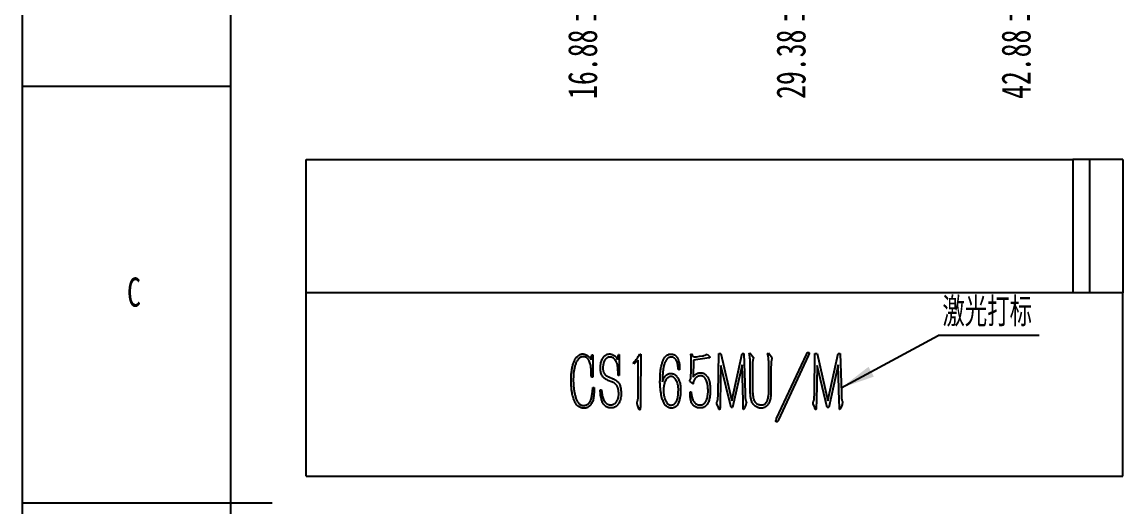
# Model space of a CAD drawing. Header units: millimetres. Extents: x 0 to 210, y 0 to 297.
# Drawn here: x 0 to 132.1, y 148 to 206.2 of the extents above; entities that cross this region are included whole.
import ezdxf

# ---------------------------------------------------------------- set-up
doc = ezdxf.new("R2010")
doc.units = ezdxf.units.MM
doc.layers.add('图框', color=7, linetype='Continuous')
doc.layers.add('根据设置的颜色创建', color=7, linetype='Continuous', lineweight=25)
doc.styles.add('SLDTEXTSTYLE0', font='TXT', dxfattribs={"width": 0.7, "bigfont": 'bigfont'})
doc.styles.add('SLDTEXTSTYLE5', font='TXT', dxfattribs={"width": 0.7})
doc.dimstyles.new('SLDDIMSTYLE0', dxfattribs={"dimtxt": 0.18, "dimasz": 4.08, "dimexe": 0, "dimexo": 0.0625, "dimgap": 0, "dimtad": 0, "dimtih": 1, "dimtoh": 1, "dimdec": 0, "dimrnd": 1e-09, "dimzin": 0, "dimdsep": 46, "dimtxsty": 'Standard', "dimsah": 1, "dimcen": 0.09, "dimadec": 0, "dimazin": 0, "dimtfac": 4.08, "dimtdec": 0, "dimtofl": 0, "dimtmove": 0, "dimatfit": 3, "dimfxl": 0, "dimfrac": 2, "dimtolj": 1, "dimtzin": 0, "dimarcsym": 0})
doc.dimstyles.new('SLDDIMSTYLE4', dxfattribs={"dimtxt": 3.5, "dimasz": 4.08, "dimexe": 0, "dimexo": 0.0625, "dimgap": 0.875, "dimtad": 0, "dimtih": 1, "dimtoh": 1, "dimlfac": 0.5, "dimrnd": 1e-09, "dimzin": 12, "dimdsep": 46, "dimtxsty": 'SLDTEXTSTYLE5', "dimsah": 1, "dimcen": 0.09, "dimadec": 0, "dimazin": 3, "dimtol": 1, "dimtp": 0.01, "dimtm": 0.01, "dimtfac": 1, "dimtofl": 0, "dimtmove": 0, "dimatfit": 3, "dimfxl": 0, "dimfrac": 2, "dimtolj": 1, "dimarcsym": 0})

# ---------------------------------------------------------------- blocks, each defined once
blk = doc.blocks.new('SW_NOTE_0_1')
at = {"layer": '根据设置的颜色创建', "color": 0}
blk.add_line((12.13, 0), (0, 0), dxfattribs=at)
at = {"layer": '根据设置的颜色创建', "color": 0, "insert": (0.5, 4.6), "char_height": 3.5, "attachment_point": 1, "style": 'SLDTEXTSTYLE0'}
blk.add_mtext('激光打标', dxfattribs=at)
blk = doc.blocks.new('_D_3')
at = {"layer": '根据设置的颜色创建'}
for p, q in [((67.83, 223.85), (67.83, 215.36)), ((34.08, 216.37), (67.83, 216.37))]:
    blk.add_line(p, q, dxfattribs=at)
blk.add_solid([(67.83, 216.37), (63.75, 216.88), (63.75, 215.87)], dxfattribs=at)
at = {"layer": '根据设置的颜色创建', "char_height": 3.5, "attachment_point": 1, "rotation": 90, "style": 'SLDTEXTSTYLE5'}
for s, insert in [('±0.01', (65.49, 205.94)), ('16.88', (65.49, 196.96))]:
    blk.add_mtext(s, dxfattribs=dict(at, insert=insert))
blk = doc.blocks.new('_D_5')
at = {"layer": '根据设置的颜色创建'}
for p, q in [((92.83, 239.82), (92.83, 215.36)), ((80.83, 216.37), (92.83, 216.37))]:
    blk.add_line(p, q, dxfattribs=at)
blk.add_solid([(92.83, 216.37), (88.75, 216.88), (88.75, 215.87)], dxfattribs=at)
at = {"layer": '根据设置的颜色创建', "char_height": 3.5, "attachment_point": 1, "rotation": 90, "style": 'SLDTEXTSTYLE5'}
for s, insert in [('±0.01', (90.49, 205.94)), ('29.38', (90.49, 196.96))]:
    blk.add_mtext(s, dxfattribs=dict(at, insert=insert))
blk = doc.blocks.new('_D_6')
at = {"layer": '根据设置的颜色创建'}
for p, q in [((119.83, 223.85), (119.83, 215.36)), ((92.83, 216.37), (119.83, 216.37))]:
    blk.add_line(p, q, dxfattribs=at)
blk.add_solid([(119.83, 216.37), (115.75, 216.88), (115.75, 215.87)], dxfattribs=at)
at = {"layer": '根据设置的颜色创建', "char_height": 3.5, "attachment_point": 1, "rotation": 90, "style": 'SLDTEXTSTYLE5'}
for s, insert in [('±0.01', (117.49, 205.94)), ('42.88', (117.49, 196.96))]:
    blk.add_mtext(s, dxfattribs=dict(at, insert=insert))

msp = doc.modelspace()

# ---------------------------------------------------------------- linework, layer by layer
at = {"color": 7, "linetype": 'Continuous', "lineweight": 25}
for p, q in [((34.0775218, 189.7058732), (126.0775218, 189.7058732)), ((34.0775218, 173.7058732), (34.0775218, 189.7058732)), ((126.0775218, 189.7058732), (126.0775218, 173.7058732)), ((128.0775218, 189.7058732), (126.0775218, 189.7058732)), ((132.0775218, 189.7058732), (128.0775218, 189.7058732)), ((128.0775218, 189.7058732), (128.0775218, 173.7058732)), ((132.0775218, 189.7058732), (132.0775218, 173.7058732)), ((34.0775218, 151.7058732), (34.0775218, 173.7058732)), ((132.0775218, 173.7058732), (34.0775218, 173.7058732)), ((132.0775218, 151.7058732), (132.0775218, 173.7058732)), ((87.2249937, 166.4152631), (87.3055392, 166.5166908)), ((87.3055392, 166.5166908), (87.7485394, 165.9215491)), ((89.4504359, 166.3958725), (89.5414225, 166.4958086)), ((89.5414225, 166.4958086), (89.9844227, 165.8917174)), ((94.4129332, 166.4257042), (94.3129972, 166.1229128)), ((68.1789677, 165.821613), (68.2684627, 165.660522)), ((68.2684627, 165.660522), (68.3400587, 166.2541721)), ((68.3400587, 166.2541721), (68.4907086, 166.2541721)), ((68.4907086, 166.2541721), (68.4907086, 163.5663392)), ((71.3321746, 165.8812763), (71.4529929, 165.6903537)), ((71.4529929, 165.6903537), (71.5544205, 166.3048859)), ((71.5544205, 166.3048859), (71.6543566, 166.2944449)), ((71.6543566, 166.2944449), (71.6543566, 163.778144)), ((73.4099501, 165.1563669), (73.3696773, 165.3278989)), ((73.9334958, 165.6098082), (73.4099501, 165.1563669)), ((73.9245463, 161.663079), (73.9334958, 165.6098082)), ((73.9946507, 166.1333539), (74.1154689, 166.3555998)), ((74.1154689, 166.3555998), (74.2258461, 166.3555998)), ((74.2258461, 166.3555998), (74.215405, 161.008274)), ((80.2324517, 166.3347176), (80.3338793, 166.3749903)), ((80.2727244, 166.0229767), (80.2324517, 166.3347176)), ((80.2727244, 164.4821713), (80.2831655, 165.2577945)), ((80.5039198, 166.0736905), (80.5650747, 165.993145)), ((80.5441925, 165.6306903), (80.5143609, 163.5857297)), ((82.4176211, 165.8917174), (80.5441925, 165.6306903)), ((80.685893, 166.0125356), (80.8976978, 166.0229767)), ((80.8976978, 166.0229767), (81.2899842, 166.08264)), ((81.2899842, 166.08264), (81.6226072, 166.1229128)), ((81.8135299, 166.1736266), (81.9641798, 166.2347815)), ((82.084998, 166.2840038), (82.1759846, 166.3451587)), ((82.1759846, 166.3451587), (82.4683349, 166.0528084)), ((83.5079684, 161.6436884), (83.5780728, 166.4152631)), ((83.5780728, 166.4152631), (83.8197093, 166.4152631)), ((83.8197093, 166.4152631), (85.1382688, 160.7174152)), ((85.1382688, 160.7174152), (86.3777745, 166.4152631)), ((86.3777745, 166.4152631), (86.6089699, 166.4152631)), ((86.6089699, 166.4152631), (86.7491787, 161.6929107)), ((87.2652665, 166.2541721), (87.2249937, 166.4152631)), ((87.3562531, 162.3685978), (87.3562531, 165.2279629)), ((89.4907086, 166.2347815), (89.4504359, 166.3958725)), ((89.5816952, 162.6191838), (89.5816952, 165.2070807)), ((89.8636044, 165.1563669), (89.8427223, 164.683535)), ((90.527359, 158.6023502), (94.1011923, 166.3048859)), ((94.3129972, 166.1229128), (90.7481133, 158.4621414)), ((95.0587888, 161.6436884), (95.1288932, 166.4152631)), ((95.1288932, 166.4152631), (95.3705296, 166.4152631)), ((95.3705296, 166.4152631), (96.6890892, 160.7174152)), ((96.6890892, 160.7174152), (97.9285949, 166.4152631)), ((97.9285949, 166.4152631), (98.1597902, 166.4152631)), ((98.1597902, 166.4152631), (98.2999991, 161.6929107)), ((71.5335384, 163.7677029), (71.463434, 164.8341849)), ((71.6543566, 163.778144), (71.5335384, 163.7677029)), ((78.8900268, 164.4418985), (78.7498179, 164.4418985)), ((78.8900268, 164.7640805), (78.8900268, 164.4418985)), ((80.2533338, 163.4052482), (80.2727244, 164.4821713)), ((83.8405914, 164.9863264), (83.7600459, 160.6368697)), ((85.0577233, 159.941792), (83.8405914, 164.9863264)), ((86.3777745, 165.0459897), (85.2501376, 159.9313509)), ((86.4985927, 160.686092), (86.3777745, 165.0459897)), ((87.6381623, 165.0967035), (87.6381623, 162.3477157)), ((89.8427223, 164.683535), (89.8427223, 162.2880524)), ((95.3914118, 164.9863264), (95.3108663, 160.6368697)), ((96.6085437, 159.941792), (95.3914118, 164.9863264)), ((97.9285949, 165.0459897), (96.8009579, 159.9313509)), ((98.0494131, 160.686092), (97.9285949, 165.0459897)), ((68.4907086, 163.5663392), (68.299786, 163.5663392)), ((70.719134, 163.0323524), (70.2850832, 163.1934434)), ((70.4774975, 163.5663392), (70.8295111, 163.4246388)), ((76.8361167, 163.4052482), (76.8271672, 163.0129618)), ((80.1414651, 163.2545983), (80.2533338, 163.4052482)), ((80.3741521, 162.8921436), (80.1623472, 163.062184)), ((80.5441925, 163.062184), (80.524802, 162.9324163)), ((80.6157885, 163.2038844), (80.5441925, 163.062184)), ((68.4295537, 161.8047794), (68.4802676, 162.3372746)), ((68.4802676, 162.3372746), (68.6413585, 162.3283251)), ((69.3588101, 162.0762475), (69.5005105, 162.0762475)), ((69.3990828, 161.5422608), (69.3588101, 162.0762475)), ((80.1519062, 161.5228702), (80.1623472, 161.8047794)), ((80.1623472, 161.8047794), (80.2727244, 161.8047794)), ((86.7491787, 161.6929107), (86.7596198, 161.2499104)), ((98.2999991, 161.6929107), (98.3104402, 161.2499104)), ((73.964819, 159.8910781), (73.8529503, 160.2535329)), ((74.0140413, 159.7598188), (73.964819, 159.8910781)), ((83.5482411, 159.9209098), (83.366268, 160.3743511)), ((83.7600459, 160.6368697), (83.7391638, 160.0118964)), ((85.2501376, 159.9313509), (85.0577233, 159.941792)), ((86.5179833, 160.0521691), (86.4985927, 160.686092)), ((86.8207747, 160.3146878), (86.708906, 159.9716236)), ((95.0990615, 159.9209098), (94.9170884, 160.3743511)), ((95.3108663, 160.6368697), (95.2899842, 160.0118964)), ((96.8009579, 159.9313509), (96.6085437, 159.941792)), ((98.0688037, 160.0521691), (98.0494131, 160.686092)), ((98.3715951, 160.3146878), (98.2597263, 159.9716236)), ((90.455763, 158.3815959), (90.527359, 158.6023502)), ((34.0775218, 151.7058732), (132.0775218, 151.7058732))]:
    msp.add_line(p, q, dxfattribs=at)
for points, knots in [([(94.1011923, 166.3048859), (94.110645, 166.3338901), (94.1276851, 166.3861748), (94.1569614, 166.4541169), (94.1864206, 166.5033193), (94.2172102, 166.5371998), (94.2524725, 166.5523979), (94.2893383, 166.5576766), (94.3284543, 166.5489308), (94.3668539, 166.5310439), (94.4000786, 166.5102656), (94.4246448, 166.4846855), (94.4276354, 166.4523771), (94.4179566, 166.4348177), (94.4129332, 166.4257042)], [0, 0, 0, 0, 0.1661828974, 0.2995710909, 0.4017865336, 0.478400247, 0.5438590324, 0.6066869488, 0.6784036869, 0.758436603, 0.8365675669, 0.8924089266, 0.9441586403, 1, 1, 1, 1]), ([(65.9236939, 164.1808714), (65.9438506, 164.330012), (65.9839652, 164.6268232), (66.073476, 164.9869076), (66.158679, 165.2578747), (66.2248828, 165.4385625), (66.2951815, 165.5957667), (66.3672518, 165.732811), (66.4446313, 165.8521689), (66.5259867, 165.9593728), (66.6168316, 166.0514712), (66.7092839, 166.1331953), (66.8021213, 166.1998842), (66.8874465, 166.2552148), (66.9625971, 166.2999146), (67.0559075, 166.3389262), (67.1787753, 166.3689623), (67.2798473, 166.3660747), (67.3332401, 166.3645493)], [0, 0, 0, 0, 0.15916622218, 0.31676378382, 0.39181001172, 0.45973283188, 0.52025933534, 0.57392545474, 0.62339925554, 0.67065222763, 0.71604672409, 0.76004775328, 0.80108992301, 0.83684411642, 0.86771190051, 0.89341202579, 0.94369335497, 1, 1, 1, 1]), ([(67.4137856, 166.0334178), (67.3689344, 166.0346143), (67.2794208, 166.0370022), (67.1463371, 166.0100903), (67.0181351, 165.9598622), (66.8951365, 165.8870811), (66.7779664, 165.793549), (66.6740479, 165.673895), (66.5752333, 165.5365314), (66.4932794, 165.3756848), (66.4206561, 165.2028185), (66.3531009, 165.0229627), (66.3007053, 164.8355104), (66.2440297, 164.5808234), (66.1936367, 164.264871), (66.1574309, 163.8970845), (66.1385064, 163.5536394), (66.1318463, 163.2332197), (66.1384246, 162.9252827), (66.1493548, 162.7220777), (66.1548893, 162.6191838)], [0, 0, 0, 0, 0.0335052874, 0.0668696563, 0.1008125638, 0.1361829504, 0.1735072677, 0.2125216102, 0.2544547836, 0.299914481, 0.3472790994, 0.3948582728, 0.4436396965, 0.4928594676, 0.5901663112, 0.6829541828, 0.7694535162, 0.8476418746, 0.9228527305, 1, 1, 1, 1]), ([(67.3332401, 166.3645493), (67.3878377, 166.3552), (67.4997389, 166.3360382), (67.6633768, 166.2760057), (67.8249817, 166.193119), (67.9648619, 166.0761037), (68.0885869, 165.955206), (68.1503662, 165.8638892), (68.1789677, 165.821613)], [0, 0, 0, 0, 0.1598563205, 0.3276351841, 0.5019209317, 0.6819806401, 0.8527688193, 1, 1, 1, 1]), ([(68.299786, 163.5663392), (68.2995248, 163.6150689), (68.2989782, 163.7170216), (68.2931455, 163.8800522), (68.2894223, 164.0660375), (68.2830857, 164.2758441), (68.2771312, 164.5004845), (68.2551511, 164.7305067), (68.2215489, 164.9629798), (68.1702695, 165.1961654), (68.102836, 165.4210324), (68.0231607, 165.592185), (67.9487672, 165.7123596), (67.8878272, 165.790482), (67.8199002, 165.8570458), (67.7226948, 165.9294685), (67.5899339, 166.0024328), (67.4724493, 166.0230986), (67.4137856, 166.0334178)], [0, 0, 0, 0, 0.051404571, 0.1075491026, 0.1720829124, 0.2476413613, 0.3290011648, 0.4090640091, 0.4912531007, 0.5766466669, 0.6607531415, 0.738417696, 0.7749455302, 0.8096781749, 0.8426889313, 0.8748939629, 0.9375305439, 1, 1, 1, 1]), ([(69.3990828, 164.7536394), (69.3995079, 164.8038743), (69.4003296, 164.9009827), (69.4107733, 165.0414672), (69.4285189, 165.1709426), (69.4603149, 165.3290097), (69.5172123, 165.5146386), (69.605597, 165.7224471), (69.7080184, 165.9080648), (69.8257643, 166.0637187), (69.9601931, 166.1854183), (70.0825816, 166.2696682), (70.1937615, 166.3197062), (70.2890964, 166.3467614), (70.39506, 166.3605373), (70.469011, 166.36318), (70.5073291, 166.3645493)], [0, 0, 0, 0, 0.0693688883, 0.134096107, 0.1944034084, 0.2497530309, 0.3566336809, 0.461858097, 0.5611715148, 0.6488013735, 0.7299611586, 0.8107132201, 0.8528256108, 0.8978179605, 0.9470538776, 1, 1, 1, 1]), ([(70.5371608, 165.993145), (70.5032342, 165.9916908), (70.4335791, 165.9887051), (70.3461428, 165.9681412), (70.2716259, 165.9408683), (70.2100002, 165.905781), (70.1422171, 165.8587879), (70.0714087, 165.8004505), (70.0002098, 165.7337906), (69.9370632, 165.6563217), (69.8816288, 165.57149), (69.8221855, 165.4492098), (69.7629931, 165.2933563), (69.7238629, 165.1319336), (69.706759, 164.9969933), (69.6962529, 164.8830662), (69.6895065, 164.7551979), (69.6835876, 164.6169361), (69.6886744, 164.4744928), (69.7091993, 164.3351961), (69.746152, 164.2026646), (69.7833535, 164.120305), (69.8018103, 164.0794438)], [0, 0, 0, 0, 0.0432019053, 0.0886985722, 0.1137642988, 0.144104968, 0.1787282337, 0.2188063594, 0.2609308112, 0.3027923561, 0.3458499831, 0.3897707408, 0.4757950391, 0.5578618082, 0.6006950779, 0.6490533854, 0.703636001, 0.7638591097, 0.8253716705, 0.8849614867, 0.9429256954, 1, 1, 1, 1]), ([(70.5073291, 166.3645493), (70.5502775, 166.3596636), (70.635696, 166.3499466), (70.7609845, 166.3159902), (70.8821866, 166.2672347), (70.9953786, 166.2010482), (71.09948, 166.1273512), (71.1931489, 166.0508571), (71.2697063, 165.9680918), (71.3118367, 165.9095409), (71.3321746, 165.8812763)], [0, 0, 0, 0, 0.1312445069, 0.2610274383, 0.3932258326, 0.5272690446, 0.6585222544, 0.7808288275, 0.8941980913, 1, 1, 1, 1]), ([(71.463434, 164.8341849), (71.4542037, 164.8934893), (71.4371414, 165.0031153), (71.4036955, 165.1515736), (71.3726743, 165.2730621), (71.3246056, 165.39618), (71.2532742, 165.5276242), (71.1482034, 165.6685118), (71.0221372, 165.7954228), (70.8726376, 165.8952555), (70.7106015, 165.9715561), (70.5941043, 165.986057), (70.5371608, 165.993145)], [0, 0, 0, 0, 0.1116474761, 0.2063838624, 0.2831507158, 0.3446633667, 0.4518832044, 0.5603216916, 0.6708904972, 0.782779241, 0.8938231816, 1, 1, 1, 1]), ([(73.3696773, 165.3278989), (73.4122342, 165.3718732), (73.4920088, 165.4543047), (73.5986231, 165.5729913), (73.6863096, 165.6759924), (73.7776409, 165.7964056), (73.8798968, 165.946259), (73.9554095, 166.069375), (73.9946507, 166.1333539)], [0, 0, 0, 0, 0.1795309137, 0.3365381032, 0.4680308961, 0.5762760266, 0.7798061165, 1, 1, 1, 1]), ([(76.545258, 163.4455209), (76.5470527, 163.5166266), (76.5504295, 163.6504097), (76.5580719, 163.83835), (76.5659661, 164.0005771), (76.5828575, 164.1866807), (76.6106866, 164.4147108), (76.6545685, 164.6937561), (76.7060531, 164.973686), (76.7621793, 165.1987803), (76.8161875, 165.3710584), (76.8669515, 165.5028406), (76.9307545, 165.6377834), (77.0000682, 165.7766751), (77.0792222, 165.9086215), (77.1663857, 166.0272667), (77.2604676, 166.1274387), (77.3611769, 166.2122379), (77.4748544, 166.2763029), (77.6017161, 166.3215744), (77.7436122, 166.345029), (77.8423607, 166.3451143), (77.8936492, 166.3451587)], [0, 0, 0, 0, 0.0605814262, 0.1139819893, 0.1602112649, 0.198896638, 0.2731169913, 0.3558302626, 0.43946636, 0.5154714125, 0.5532396233, 0.5931907123, 0.6356339582, 0.6803307357, 0.725359301, 0.7665219732, 0.8054683857, 0.8421771033, 0.8782103091, 0.9159832679, 0.9563629906, 1, 1, 1, 1]), ([(78.7498179, 164.4418985), (78.7402348, 164.5019786), (78.721274, 164.6208503), (78.7038105, 164.8024976), (78.6825128, 164.9912463), (78.6460475, 165.1909592), (78.5886736, 165.3985925), (78.5079726, 165.5636583), (78.4316294, 165.687342), (78.3665459, 165.7700527), (78.2918788, 165.8393354), (78.2120723, 165.8976618), (78.1261313, 165.942756), (78.0360299, 165.9752951), (77.9404074, 165.9898528), (77.8430803, 165.9889358), (77.748317, 165.9778992), (77.6602945, 165.9549482), (77.5809259, 165.9238791), (77.5072518, 165.882739), (77.4396491, 165.8232475), (77.3691352, 165.7486944), (77.2983987, 165.6515135), (77.2243578, 165.5367288), (77.1525988, 165.4026582), (77.0892882, 165.2500415), (77.0327526, 165.0810114), (76.9670957, 164.8312155), (76.9062144, 164.4958091), (76.8697019, 164.1526509), (76.8524381, 163.8831387), (76.8438702, 163.7026074), (76.836845, 163.5460086), (76.8363457, 163.4495047), (76.8361167, 163.4052482)], [0, 0, 0, 0, 0.0366443306, 0.0725027817, 0.109917687, 0.1510444103, 0.1947427008, 0.2392255322, 0.2611663745, 0.2822649457, 0.3023972495, 0.3223504766, 0.3416452708, 0.3606872838, 0.3797951537, 0.3995654131, 0.4191830393, 0.4371285226, 0.454205465, 0.4704420364, 0.4876628698, 0.5082185937, 0.5321825445, 0.5599357586, 0.5904897958, 0.6236478967, 0.6593596612, 0.6977966449, 0.7791666314, 0.8644461895, 0.9055729128, 0.941862922, 0.973338422, 1, 1, 1, 1]), ([(77.8936492, 166.3451587), (77.9456316, 166.3408554), (78.0438639, 166.3327234), (78.1792637, 166.2958544), (78.2955719, 166.2468982), (78.387648, 166.1775012), (78.4599066, 166.1009746), (78.5266778, 166.0314634), (78.5791989, 165.961027), (78.6248797, 165.8919347), (78.6626576, 165.8152228), (78.7004982, 165.7284734), (78.7355, 165.6263836), (78.7695253, 165.5147362), (78.8012867, 165.4023191), (78.8283376, 165.297925), (78.8492792, 165.2059032), (78.8704758, 165.0948986), (78.8880449, 164.9490879), (78.8893283, 164.8292798), (78.8900268, 164.7640805)], [0, 0, 0, 0, 0.0754470427, 0.1425739619, 0.2025760302, 0.2572045905, 0.3081637136, 0.3550903982, 0.3967461697, 0.435327308, 0.4749707547, 0.5204872654, 0.5724555781, 0.6312686764, 0.6896741454, 0.7417622469, 0.7875688014, 0.8264382881, 0.905548121, 1, 1, 1, 1]), ([(80.2831655, 165.2577945), (80.2831667, 165.2866318), (80.2831692, 165.3487812), (80.2831472, 165.4482196), (80.2832463, 165.5600903), (80.2828342, 165.6784146), (80.2842609, 165.7923146), (80.280213, 165.8892252), (80.2783722, 165.963916), (80.2743875, 166.0055857), (80.2727244, 166.0229767)], [0, 0, 0, 0, 0.1130164931, 0.2435700282, 0.3897120451, 0.5514425438, 0.7073273618, 0.8359913704, 0.9315503214, 1, 1, 1, 1]), ([(80.3338793, 166.3749903), (80.3486525, 166.3376815), (80.3734911, 166.274953), (80.4083706, 166.1911768), (80.4523428, 166.128198), (80.4860028, 166.0926256), (80.5039198, 166.0736905)], [0, 0, 0, 0, 0.34482037, 0.5797578424, 0.7763067281, 1, 1, 1, 1]), ([(80.5650747, 165.993145), (80.5885278, 165.9956182), (80.6291633, 165.9999033), (80.6690339, 166.0087815), (80.685893, 166.0125356)], [0, 0, 0, 0, 0.577156903, 1, 1, 1, 1]), ([(81.6226072, 166.1229128), (81.6536805, 166.1279364), (81.7189858, 166.1384942), (81.7810151, 166.1615442), (81.8135299, 166.1736266)], [0, 0, 0, 0, 0.4758157777, 1, 1, 1, 1]), ([(81.9641798, 166.2347815), (81.979681, 166.240534), (82.0068775, 166.2506267), (82.041576, 166.2664977), (82.0665618, 166.2766451), (82.0800246, 166.2820187), (82.084998, 166.2840038)], [0, 0, 0, 0, 0.3800052952, 0.666709348, 0.8768774777, 1, 1, 1, 1]), ([(82.4683349, 166.0528084), (82.4792908, 166.0381726), (82.4984712, 166.0125499), (82.5055733, 165.9686673), (82.4962079, 165.9367802), (82.4855249, 165.9087166), (82.4553437, 165.8918099), (82.4317493, 165.891752), (82.4176211, 165.8917174)], [0, 0, 0, 0, 0.2421407192, 0.42391408, 0.5676763954, 0.686808027, 0.812462253, 1, 1, 1, 1]), ([(87.3562531, 165.2279629), (87.3560987, 165.3045554), (87.3558077, 165.4488992), (87.3426034, 165.6547779), (87.3259002, 165.8411896), (87.3102735, 165.9859123), (87.2953001, 166.0905498), (87.2876701, 166.1560525), (87.2768848, 166.2092014), (87.2688561, 166.2402781), (87.2652665, 166.2541721)], [0, 0, 0, 0, 0.2225947378, 0.4194951099, 0.5994159073, 0.7666838434, 0.8425172659, 0.9066989348, 0.9582861715, 1, 1, 1, 1]), ([(87.7485394, 165.9215491), (87.7398724, 165.8876656), (87.7239109, 165.8252642), (87.6961485, 165.7344041), (87.6761429, 165.6354956), (87.6586007, 165.5396453), (87.6471859, 165.4409671), (87.6417399, 165.3433826), (87.6393131, 165.2264843), (87.6385635, 165.1419492), (87.6381623, 165.0967035)], [0, 0, 0, 0, 0.1254680343, 0.231067631, 0.3405719673, 0.4871926401, 0.5805596671, 0.6967185387, 0.8376748318, 1, 1, 1, 1]), ([(89.5816952, 165.2070807), (89.5811052, 165.2846508), (89.5800195, 165.4274021), (89.5726838, 165.6288817), (89.5596081, 165.8116562), (89.5402821, 165.9560541), (89.5239382, 166.0647182), (89.5147667, 166.1337474), (89.5024205, 166.1887303), (89.4942452, 166.2208755), (89.4907086, 166.2347815)], [0, 0, 0, 0, 0.2250534744, 0.4141627535, 0.5848759096, 0.7564644613, 0.8366386159, 0.9037589927, 0.9583660194, 1, 1, 1, 1]), ([(89.9844227, 165.8917174), (89.972201, 165.8580157), (89.9498982, 165.796515), (89.9209918, 165.7033512), (89.9011165, 165.5987453), (89.880601, 165.4716838), (89.8655223, 165.3197743), (89.8642584, 165.2120894), (89.8636044, 165.1563669)], [0, 0, 0, 0, 0.14349492421, 0.26185732941, 0.3898632657, 0.56914359465, 0.777049407, 1, 1, 1, 1]), ([(67.4734489, 159.8508054), (67.4091192, 159.8479875), (67.2780894, 159.8422478), (67.0847999, 159.8863205), (66.9040039, 159.9561509), (66.7663399, 160.036462), (66.6681391, 160.116126), (66.5981171, 160.1894096), (66.5273515, 160.2728889), (66.4595941, 160.3703592), (66.3918275, 160.4793494), (66.3286957, 160.6015151), (66.2675366, 160.7351245), (66.1856613, 160.9323438), (66.097385, 161.2054294), (66.0269671, 161.4968643), (65.9796078, 161.7488965), (65.9511018, 161.9546808), (65.9236529, 162.1723656), (65.8945965, 162.4755379), (65.8706513, 162.8524775), (65.8584104, 163.2978282), (65.8713096, 163.739103), (65.9060289, 164.0318987), (65.9236939, 164.1808714)], [0, 0, 0, 0, 0.0376763374, 0.0767410054, 0.1153034922, 0.1513175602, 0.1697916582, 0.1894122288, 0.21076493, 0.2340221523, 0.2590682909, 0.2861107001, 0.3147300535, 0.3453745792, 0.4115038424, 0.4830495435, 0.5213723854, 0.562098387, 0.6050626726, 0.6502534811, 0.7409817499, 0.8268730868, 0.9119140626, 1, 1, 1, 1]), ([(70.2850832, 163.1934434), (70.2175413, 163.2229684), (70.0837011, 163.2814749), (69.9010205, 163.3998036), (69.741839, 163.5430465), (69.6136543, 163.7169228), (69.5152191, 163.9193692), (69.455081, 164.1090352), (69.4215847, 164.2794358), (69.4066816, 164.4246821), (69.3968911, 164.5844619), (69.398329, 164.6954515), (69.3990828, 164.7536394)], [0, 0, 0, 0, 0.1141640751, 0.2262259852, 0.3359181592, 0.4444772656, 0.558953336, 0.6835542724, 0.7519006772, 0.8279340868, 0.9097919025, 1, 1, 1, 1]), ([(69.8018103, 164.0794438), (69.8227072, 164.0415525), (69.8634594, 163.9676588), (69.9396757, 163.8692803), (70.0291843, 163.7895469), (70.1549095, 163.7083123), (70.3057196, 163.6357098), (70.4245926, 163.5877042), (70.4774975, 163.5663392)], [0, 0, 0, 0, 0.1487164393, 0.2900198034, 0.4256619589, 0.558954778, 0.8037113353, 1, 1, 1, 1]), ([(76.8271672, 163.0129618), (76.852066, 163.0832187), (76.897071, 163.2102089), (76.9661713, 163.3854154), (77.0444149, 163.5339825), (77.135627, 163.6713616), (77.2536623, 163.7981558), (77.3742417, 163.8907928), (77.4876229, 163.9548242), (77.5883093, 163.9915207), (77.7016751, 164.0168698), (77.781652, 164.024653), (77.8235448, 164.02873)], [0, 0, 0, 0, 0.1463710204, 0.2645675197, 0.3693667506, 0.4755032446, 0.5874045908, 0.7078730407, 0.7725382873, 0.8423483439, 0.9174203962, 1, 1, 1, 1]), ([(77.8235448, 164.02873), (77.8840673, 164.0264157), (77.9991644, 164.0220145), (78.1648624, 163.9724769), (78.3197649, 163.8855502), (78.4390858, 163.7792623), (78.5354094, 163.6743687), (78.6063576, 163.5783165), (78.6755905, 163.4696678), (78.7645812, 163.306864), (78.8605426, 163.0848358), (78.9298802, 162.8475845), (78.9658973, 162.6465662), (78.9893826, 162.4845353), (79.0018194, 162.3116087), (79.0090662, 162.0698527), (79.0055145, 161.7681104), (78.9890601, 161.5282843), (78.9810133, 161.4110014)], [0, 0, 0, 0, 0.0568217948, 0.1080593749, 0.1610619649, 0.2227891074, 0.2575761585, 0.2950166431, 0.3350030982, 0.3787785545, 0.4695439828, 0.5621157701, 0.610673513, 0.6617033449, 0.716155201, 0.7737503774, 0.8893563997, 1, 1, 1, 1]), ([(80.5143609, 163.5857297), (80.5524846, 163.6320847), (80.6228088, 163.7175925), (80.7273268, 163.8400696), (80.8487901, 163.9441153), (80.9734803, 164.0112962), (81.0903941, 164.0589508), (81.1939817, 164.0832094), (81.3084132, 164.0984678), (81.3883727, 164.0996878), (81.430193, 164.100326)], [0, 0, 0, 0, 0.16367972, 0.3019289019, 0.4385332365, 0.5969349756, 0.685799532, 0.782136193, 0.8860532393, 1, 1, 1, 1]), ([(81.430193, 164.100326), (81.4715509, 164.097646), (81.5497255, 164.0925804), (81.6587235, 164.0733156), (81.7533677, 164.0461885), (81.8613752, 163.9905943), (81.9875711, 163.8943348), (82.1065347, 163.7766722), (82.1991296, 163.6626592), (82.267397, 163.5646931), (82.3241545, 163.4526273), (82.3783032, 163.331991), (82.4265423, 163.1996457), (82.4663699, 163.0544343), (82.4989325, 162.8964504), (82.5323886, 162.6638131), (82.561965, 162.3489279), (82.5661104, 162.0902511), (82.568271, 161.9554293)], [0, 0, 0, 0, 0.0461161681, 0.0871685569, 0.1230705918, 0.1552586232, 0.2218119836, 0.2989365773, 0.3410468203, 0.385273103, 0.4315849394, 0.4806604065, 0.5325029543, 0.5882487615, 0.6481864336, 0.7120005624, 0.8498952255, 1, 1, 1, 1]), ([(66.1548893, 162.6191838), (66.1629367, 162.5271671), (66.1794035, 162.3388809), (66.2068099, 162.1000273), (66.2384984, 161.8978371), (66.269918, 161.7312218), (66.3090827, 161.5507782), (66.3530258, 161.3634395), (66.4024837, 161.184211), (66.4489219, 161.0252759), (66.4957313, 160.8954768), (66.5573229, 160.7614956), (66.6444664, 160.6208848), (66.7576724, 160.4693328), (66.884617, 160.3439435), (67.0207147, 160.2484977), (67.1725598, 160.1930199), (67.2785941, 160.1866904), (67.3332401, 160.1834284)], [0, 0, 0, 0, 0.0947204142, 0.1938185358, 0.2464595858, 0.3045583531, 0.3676588527, 0.4357983345, 0.5018456027, 0.5582991422, 0.6055618225, 0.6432013526, 0.7093056658, 0.774773795, 0.8367876527, 0.8915133154, 0.9440901298, 1, 1, 1, 1]), ([(71.5842522, 161.7242339), (71.5790303, 161.7979572), (71.5692839, 161.9355562), (71.5376786, 162.1249392), (71.4990979, 162.2840128), (71.4476152, 162.4147651), (71.3850685, 162.5228657), (71.3193338, 162.6200304), (71.2452435, 162.706671), (71.1608254, 162.7821454), (71.0680814, 162.8521113), (70.9636562, 162.9171744), (70.8466954, 162.9789795), (70.7626972, 163.0141251), (70.719134, 163.0323524)], [0, 0, 0, 0, 0.1315406211, 0.24551059812, 0.34149972684, 0.42255422605, 0.49470582279, 0.56346962349, 0.63126907606, 0.6970795999, 0.76472278565, 0.83792601386, 0.91594493428, 1, 1, 1, 1]), ([(70.8295111, 163.4246388), (70.8729407, 163.4046098), (70.9565617, 163.3660452), (71.0744177, 163.3046945), (71.1811204, 163.2440267), (71.303892, 163.1618557), (71.4391717, 163.0539335), (71.5728429, 162.9050933), (71.6814634, 162.7364153), (71.749597, 162.539739), (71.8032597, 162.3263782), (71.8394934, 162.0945922), (71.8634161, 161.8415408), (71.8730316, 161.5708077), (71.8687731, 161.2910383), (71.8330103, 161.1084043), (71.8154476, 161.018715)], [0, 0, 0, 0, 0.0502318246, 0.0967181809, 0.1395392338, 0.1790849148, 0.2518458847, 0.3206370703, 0.3884558157, 0.4610159358, 0.5380331479, 0.6195180777, 0.7071391803, 0.8048749994, 0.904176596, 1, 1, 1, 1]), ([(77.9950768, 159.8612465), (77.9448246, 159.8570337), (77.8446334, 159.8486343), (77.7180928, 159.8716207), (77.6166166, 159.9070463), (77.5343828, 159.9493826), (77.4429945, 160.0006693), (77.3477737, 160.0676413), (77.2510267, 160.1455401), (77.1644552, 160.2417809), (77.0846798, 160.3492207), (76.9927016, 160.5117966), (76.8959657, 160.7275116), (76.8062174, 160.9514831), (76.7484442, 161.1496616), (76.7092723, 161.327163), (76.6722292, 161.5331951), (76.6402282, 161.7577777), (76.6119949, 161.9796827), (76.5883948, 162.1786552), (76.568434, 162.3441028), (76.5502732, 162.519951), (76.537604, 162.7154283), (76.5335086, 162.9458379), (76.5374299, 163.1885154), (76.5425474, 163.3565298), (76.545258, 163.4455209)], [0, 0, 0, 0, 0.0353424998, 0.0704646544, 0.0893749581, 0.1107980772, 0.135388309, 0.1630306982, 0.1925778133, 0.2225195102, 0.2537796182, 0.2865238921, 0.3536324173, 0.4199308306, 0.4560009181, 0.4986670151, 0.5477043329, 0.6031855759, 0.6581776758, 0.7050166418, 0.7440932433, 0.7753709456, 0.8293307017, 0.881788936, 0.9373879445, 1, 1, 1, 1]), ([(77.8339859, 163.6573257), (77.7994179, 163.6519778), (77.729812, 163.6412091), (77.629527, 163.6044648), (77.5334029, 163.5510878), (77.4169415, 163.4586549), (77.2894436, 163.3293262), (77.1908764, 163.1800944), (77.132837, 163.0487208), (77.0912584, 162.9363395), (77.0544665, 162.8065083), (77.0202877, 162.661831), (76.9922448, 162.5025092), (76.9712513, 162.3307863), (76.9597472, 162.1470066), (76.9578913, 162.0205768), (76.9569349, 161.9554293)], [0, 0, 0, 0, 0.0502509555, 0.1011852845, 0.1527641561, 0.2078764149, 0.3146668152, 0.4129267658, 0.4632133838, 0.5211793106, 0.5852759297, 0.6573186139, 0.7350946515, 0.8180058709, 0.9062209105, 1, 1, 1, 1]), ([(78.6797135, 162.6907798), (78.6523833, 162.78266), (78.5980784, 162.9652246), (78.4944301, 163.1776044), (78.3982624, 163.3292821), (78.3271773, 163.4282068), (78.2477822, 163.5044453), (78.1688047, 163.5659224), (78.0862677, 163.6088531), (78.004403, 163.6421939), (77.9190279, 163.656604), (77.8623579, 163.6570849), (77.8339859, 163.6573257)], [0, 0, 0, 0, 0.2076888393, 0.4126750173, 0.50961351335, 0.59739770473, 0.67594537193, 0.74755322395, 0.81365470569, 0.87714463981, 0.93849185509, 1, 1, 1, 1]), ([(77.9040903, 160.2341423), (77.9406855, 160.2376111), (78.0140339, 160.2445637), (78.1205485, 160.2828545), (78.2229567, 160.3401381), (78.319065, 160.4183794), (78.4063747, 160.5108041), (78.4840828, 160.6132407), (78.5468829, 160.7258669), (78.6125185, 160.8914838), (78.6730669, 161.1185103), (78.7063709, 161.4112776), (78.7268737, 161.7175592), (78.742684, 162.0331793), (78.7391033, 162.3603109), (78.6998466, 162.5787509), (78.6797135, 162.6907798)], [0, 0, 0, 0, 0.0387458311, 0.0776590162, 0.1186216475, 0.1623940456, 0.2081433308, 0.2528409082, 0.2980429335, 0.3440363612, 0.4409819081, 0.5454734484, 0.6551350971, 0.7656657743, 0.8798196712, 1, 1, 1, 1]), ([(80.1623472, 163.062184), (80.1441933, 163.0786955), (80.1160129, 163.1043262), (80.0850524, 163.1528722), (80.1080888, 163.2041543), (80.1285606, 163.2350949), (80.1414651, 163.2545983)], [0, 0, 0, 0, 0.3257790938, 0.5057075932, 0.688422248, 1, 1, 1, 1]), ([(80.524802, 162.9324163), (80.5236557, 162.9145922), (80.5216434, 162.8833008), (80.5148592, 162.841616), (80.5107399, 162.8159214), (80.5072518, 162.7926561), (80.4842386, 162.7954805), (80.4619128, 162.8164021), (80.4220589, 162.8485467), (80.3918487, 162.876039), (80.3741521, 162.8921436)], [0, 0, 0, 0, 0.1771701693, 0.3110340715, 0.405371972, 0.4581939109, 0.4974290622, 0.59673547, 0.7637731076, 1, 1, 1, 1]), ([(81.430193, 163.7378712), (81.3943228, 163.7367734), (81.3245944, 163.7346392), (81.2230392, 163.7166099), (81.1289603, 163.6850571), (81.0163263, 163.6296993), (80.8929145, 163.5480298), (80.7729717, 163.4361582), (80.6790352, 163.3228194), (80.636013, 163.2419164), (80.6157885, 163.2038844)], [0, 0, 0, 0, 0.105043488, 0.2041948336, 0.3009305288, 0.3947486726, 0.5713029974, 0.7321074423, 0.8740657068, 1, 1, 1, 1]), ([(82.2968028, 162.1165203), (82.293457, 162.1807088), (82.2870666, 162.3033081), (82.2679996, 162.4782159), (82.2484613, 162.6356912), (82.2147097, 162.8198194), (82.1599635, 163.0304037), (82.0815822, 163.2257675), (82.0057315, 163.3668175), (81.9435694, 163.4603927), (81.872491, 163.5403261), (81.7950184, 163.6079444), (81.710923, 163.6618508), (81.6223534, 163.7029594), (81.5280134, 163.7290235), (81.4631626, 163.7348892), (81.430193, 163.7378712)], [0, 0, 0, 0, 0.0959597373, 0.1832818026, 0.2626646949, 0.3328564313, 0.4627020059, 0.5869239408, 0.6460593215, 0.7016586842, 0.754252071, 0.8053085037, 0.854735667, 0.9029090181, 0.9506397961, 1, 1, 1, 1]), ([(88.6956948, 160.2430918), (88.7436946, 160.2433967), (88.8366277, 160.243987), (88.9680131, 160.2806929), (89.0874275, 160.3368232), (89.1858823, 160.4233032), (89.2700733, 160.5204376), (89.3433704, 160.6229962), (89.4014347, 160.7304414), (89.4602868, 160.8783563), (89.5114819, 161.0671175), (89.5522376, 161.2915023), (89.5762918, 161.504904), (89.58203, 161.6610448), (89.581637, 161.7684839), (89.5817172, 161.8405775), (89.5816876, 161.929078), (89.5816978, 162.0344832), (89.5816944, 162.156793), (89.5816955, 162.2960075), (89.5816951, 162.4521265), (89.5816952, 162.5615093), (89.5816952, 162.6191838)], [0, 0, 0, 0, 0.0507916422, 0.0983384819, 0.1437070306, 0.1898443856, 0.236268264, 0.280246389, 0.3235109359, 0.3657006832, 0.4491637143, 0.5308262131, 0.60790392, 0.6771699303, 0.6967193781, 0.7220808238, 0.753782631, 0.7907680727, 0.8340938758, 0.8837600404, 0.9387098395, 1, 1, 1, 1]), ([(67.3332401, 160.1834284), (67.3841656, 160.1827415), (67.4878708, 160.1813425), (67.6423325, 160.2206251), (67.7922731, 160.2833762), (67.9323278, 160.3760309), (68.0559001, 160.4990386), (68.1609948, 160.6520975), (68.2443354, 160.834391), (68.3019236, 161.0426385), (68.3483849, 161.2673135), (68.3785869, 161.4590418), (68.3999584, 161.6039509), (68.4137866, 161.6908286), (68.4224581, 161.7555763), (68.4275465, 161.7908606), (68.4295537, 161.8047794)], [0, 0, 0, 0, 0.0696066758, 0.1417474756, 0.216625863, 0.2919225254, 0.3705444623, 0.4543679666, 0.5453157661, 0.6441695474, 0.7501250757, 0.8600231817, 0.9103803395, 0.9510911657, 0.9807066362, 1, 1, 1, 1]), ([(68.6413585, 162.3283251), (68.6415593, 162.2786037), (68.6419248, 162.1881078), (68.6397037, 162.0648182), (68.6392685, 161.966825), (68.635273, 161.8868214), (68.6326796, 161.8116696), (68.6261494, 161.7276532), (68.6173018, 161.6277013), (68.6013661, 161.4801826), (68.5853227, 161.3033779), (68.5628716, 161.1054514), (68.5294477, 160.9120608), (68.4667299, 160.7102055), (68.3803892, 160.4983025), (68.2828663, 160.3292212), (68.1899038, 160.2041244), (68.1085442, 160.1207797), (68.0182644, 160.0447419), (67.9176461, 159.9804865), (67.811466, 159.9264616), (67.7008397, 159.8881332), (67.5886786, 159.8593436), (67.511906, 159.8536549), (67.4734489, 159.8508054)], [0, 0, 0, 0, 0.0492071766, 0.0895600618, 0.122040526, 0.1461721188, 0.1688288043, 0.1964550298, 0.2295557725, 0.2681387178, 0.3432969417, 0.4052471942, 0.4652799497, 0.5372032706, 0.6139664662, 0.6913595161, 0.7296432055, 0.7679237324, 0.8063557659, 0.8462105414, 0.8858215545, 0.9239531479, 0.9619065255, 1, 1, 1, 1]), ([(70.647538, 159.8806371), (70.6017201, 159.8809285), (70.5120403, 159.881499), (70.3808327, 159.9027207), (70.2570167, 159.9415619), (70.1417167, 159.9993136), (70.0338816, 160.0714456), (69.9337309, 160.1570105), (69.8411069, 160.2551054), (69.7536428, 160.3638326), (69.6770311, 160.4866048), (69.6078049, 160.6201314), (69.5485935, 160.7650991), (69.4822085, 160.9696971), (69.4238738, 161.2296091), (69.4071885, 161.4400362), (69.3990828, 161.5422608)], [0, 0, 0, 0, 0.059561601, 0.1165804557, 0.1722430726, 0.2278040499, 0.2837966555, 0.3407162927, 0.3988405768, 0.459170476, 0.5219990998, 0.586825174, 0.6547176575, 0.7255173081, 0.8666575478, 1, 1, 1, 1]), ([(69.5005105, 162.0762475), (69.5086615, 162.0130612), (69.524343, 161.8914995), (69.5518965, 161.716145), (69.5784546, 161.5545021), (69.6124034, 161.3613242), (69.665513, 161.1431085), (69.7491815, 160.9059607), (69.8584399, 160.6978443), (69.97517, 160.5516487), (70.0755541, 160.4499384), (70.1555818, 160.3915444), (70.2335388, 160.3411002), (70.3391929, 160.2979552), (70.470838, 160.2634819), (70.5767195, 160.2638131), (70.6281474, 160.2639739)], [0, 0, 0, 0, 0.0810464952, 0.1559219847, 0.2258003932, 0.2894464686, 0.4054237617, 0.511071608, 0.6087032443, 0.7028467545, 0.7480221304, 0.7900216345, 0.8286416163, 0.8657668099, 0.9348013531, 1, 1, 1, 1]), ([(70.6281474, 160.2639739), (70.6735412, 160.2655965), (70.7606187, 160.268709), (70.8851443, 160.2951394), (70.9985797, 160.3356437), (71.0985289, 160.3978128), (71.1881645, 160.4728538), (71.2690446, 160.5606217), (71.3431712, 160.6594775), (71.4049857, 160.7704584), (71.4595576, 160.8851777), (71.5044099, 160.9991984), (71.5376805, 161.1105259), (71.5602369, 161.2204219), (71.5755358, 161.3340662), (71.5833323, 161.4551362), (71.5890181, 161.5864902), (71.5858865, 161.6769988), (71.5842522, 161.7242339)], [0, 0, 0, 0, 0.069254091, 0.1328477775, 0.1936412874, 0.2522469293, 0.3115568031, 0.3717353788, 0.4341575746, 0.499808164, 0.5653664579, 0.6281203459, 0.6867456641, 0.7425953291, 0.7993006047, 0.8617366562, 0.9278424284, 1, 1, 1, 1]), ([(73.8529503, 160.2535329), (73.8394837, 160.2876361), (73.8160256, 160.3470422), (73.7923616, 160.4251992), (73.7744092, 160.4751057), (73.7696376, 160.5155572), (73.7926224, 160.5535007), (73.8095499, 160.6119222), (73.8355967, 160.6864934), (73.8601939, 160.7745076), (73.881919, 160.8696055), (73.9014896, 160.9723558), (73.9125807, 161.0881213), (73.9180214, 161.198653), (73.9221968, 161.3050719), (73.9229554, 161.4075236), (73.9250477, 161.5288296), (73.9247208, 161.6163414), (73.9245463, 161.663079)], [0, 0, 0, 0, 0.0762724811, 0.132862725, 0.1695219286, 0.1871371135, 0.2149891664, 0.2578512575, 0.3144415014, 0.378948551, 0.4479515891, 0.5173412019, 0.5963898835, 0.6896293741, 0.7475926645, 0.8179394206, 0.9027664682, 1, 1, 1, 1]), ([(76.9569349, 161.9554293), (76.9599507, 161.8658331), (76.9661401, 161.6819525), (77.0037491, 161.4030705), (77.0691391, 161.1201319), (77.1472804, 160.8882834), (77.2247963, 160.7110764), (77.2944327, 160.5914003), (77.3699309, 160.4823533), (77.4562755, 160.3887141), (77.5512281, 160.3091949), (77.6609542, 160.2591164), (77.7797491, 160.2296077), (77.8616565, 160.2325948), (77.9040903, 160.2341423)], [0, 0, 0, 0, 0.124056225, 0.2546035711, 0.3888495497, 0.5255507472, 0.5927160765, 0.656237715, 0.7169718952, 0.775916588, 0.832247141, 0.887055714, 0.9414869355, 1, 1, 1, 1]), ([(78.9810133, 161.4110014), (78.9716133, 161.3502465), (78.9521177, 161.2242423), (78.9108081, 161.0298688), (78.860134, 160.8234067), (78.801917, 160.6124263), (78.7345093, 160.4121004), (78.6453297, 160.2413847), (78.5374757, 160.1073613), (78.4128567, 160.0149635), (78.2897833, 159.9540772), (78.1797119, 159.9069422), (78.0839028, 159.8729259), (78.0226141, 159.8648672), (77.9950768, 159.8612465)], [0, 0, 0, 0, 0.0925180878, 0.1918804648, 0.2989685859, 0.4124549615, 0.5213400887, 0.6164254603, 0.700936669, 0.7778682285, 0.8478224864, 0.9071742265, 0.9582930089, 1, 1, 1, 1]), ([(81.4003613, 159.8806371), (81.3322386, 159.8794596), (81.2058908, 159.8772756), (81.024292, 159.8989894), (80.8595584, 159.9586043), (80.7028901, 160.049644), (80.556495, 160.1778951), (80.4304153, 160.3349838), (80.3298097, 160.5047948), (80.2569364, 160.6819949), (80.2123421, 160.8733048), (80.1743101, 161.0816042), (80.1488175, 161.3020254), (80.1508971, 161.4507199), (80.1519062, 161.5228702)], [0, 0, 0, 0, 0.0865264135, 0.160481316, 0.2307921602, 0.3074847991, 0.389415321, 0.4765114771, 0.5622971479, 0.6393504023, 0.7188495894, 0.8112651674, 0.908421211, 1, 1, 1, 1]), ([(80.2727244, 161.8047794), (80.2773194, 161.748565), (80.2864058, 161.6374019), (80.3067177, 161.4708133), (80.3397438, 161.301745), (80.3799874, 161.1306909), (80.4329196, 160.9693217), (80.489294, 160.8203992), (80.5699125, 160.6848655), (80.6678986, 160.5493057), (80.7940415, 160.4241793), (80.9197273, 160.3374843), (81.0346996, 160.2880133), (81.1329423, 160.2608817), (81.2428538, 160.2469772), (81.3197815, 160.2444276), (81.3600886, 160.2430918)], [0, 0, 0, 0, 0.0798752685, 0.1579520421, 0.2374945539, 0.3237356984, 0.4065695729, 0.477959426, 0.5486128317, 0.6291648774, 0.7143038626, 0.7990576544, 0.8435281479, 0.8910176809, 0.9428976671, 1, 1, 1, 1]), ([(81.3600886, 160.2430918), (81.4074498, 160.243286), (81.5030134, 160.243678), (81.6230954, 160.2721777), (81.7176381, 160.3171153), (81.7909139, 160.3698014), (81.8674569, 160.4367537), (81.9413714, 160.5216419), (82.0134047, 160.6160365), (82.076902, 160.7195232), (82.127669, 160.8309537), (82.1811915, 160.9914075), (82.2309181, 161.2087586), (82.2765091, 161.4885758), (82.3002514, 161.7944349), (82.2979796, 162.006609), (82.2968028, 162.1165203)], [0, 0, 0, 0, 0.06067075063, 0.12241905332, 0.15638114428, 0.19443626168, 0.2378346846, 0.28663797081, 0.33857736135, 0.39011937618, 0.44208227757, 0.4953528695, 0.6069355975, 0.72778117683, 0.8589841748, 1, 1, 1, 1]), ([(82.568271, 161.9554293), (82.5658587, 161.8952672), (82.5611924, 161.7788896), (82.5532272, 161.6101835), (82.539438, 161.4535555), (82.5182116, 161.2652085), (82.4853238, 161.0494516), (82.4275712, 160.8101597), (82.3480292, 160.589664), (82.2417775, 160.3911102), (82.1215558, 160.2176821), (81.9928863, 160.0790835), (81.8600804, 159.9782886), (81.7185885, 159.9147951), (81.564116, 159.8864314), (81.4571358, 159.882646), (81.4003613, 159.8806371)], [0, 0, 0, 0, 0.0681069884, 0.1317463227, 0.1910135583, 0.2459148152, 0.3461398194, 0.4376639949, 0.5239589056, 0.6105008574, 0.6916349117, 0.7620502574, 0.82357712, 0.8789658878, 0.9357670485, 1, 1, 1, 1]), ([(83.366268, 160.3743511), (83.3613555, 160.3971008), (83.3517073, 160.4417819), (83.3535068, 160.5126138), (83.3725642, 160.5874515), (83.4009794, 160.6653138), (83.4298899, 160.7366168), (83.4504283, 160.7889383), (83.4620911, 160.8288), (83.4665303, 160.8690467), (83.4733204, 160.9215982), (83.4765923, 160.9834263), (83.4803126, 161.0451279), (83.4856772, 161.0982173), (83.487728, 161.138121), (83.4913162, 161.1658582), (83.4935083, 161.1897179), (83.4948021, 161.2180813), (83.4958601, 161.258889), (83.4999426, 161.3120045), (83.4999311, 161.3777243), (83.5043954, 161.4552121), (83.5045273, 161.5452673), (83.5067691, 161.6093872), (83.5079684, 161.6436884)], [0, 0, 0, 0, 0.0539992784, 0.1060563135, 0.1630091792, 0.2328720843, 0.2988048646, 0.3419857056, 0.3635916086, 0.3951589383, 0.4359012437, 0.4869070377, 0.5390667495, 0.5796939867, 0.6110060508, 0.6319518353, 0.6447262092, 0.6667308354, 0.6979787572, 0.7396783088, 0.7905790985, 0.8507635129, 0.9201653985, 1, 1, 1, 1]), ([(86.7596198, 161.2499104), (86.7601296, 161.2006847), (86.7609956, 161.1170672), (86.7677924, 161.0048029), (86.7832332, 160.9112907), (86.8029073, 160.8223837), (86.8289626, 160.7379324), (86.8559285, 160.6653859), (86.8834283, 160.6123037), (86.8979914, 160.5702265), (86.891099, 160.52997), (86.8793363, 160.4788582), (86.8517811, 160.4052178), (86.8320268, 160.3475409), (86.8207747, 160.3146878)], [0, 0, 0, 0, 0.15279435279, 0.25954483645, 0.34858903328, 0.44666761719, 0.54185093409, 0.62294616996, 0.68577742972, 0.72881753279, 0.75676358242, 0.81066043689, 0.89215108303, 1, 1, 1, 1]), ([(88.5539944, 159.8612465), (88.5034476, 159.8687049), (88.4010174, 159.8838189), (88.2499659, 159.935238), (88.0999189, 160.0093919), (87.9533308, 160.104946), (87.8157311, 160.219214), (87.7002655, 160.3557389), (87.6046872, 160.5075236), (87.534173, 160.6772743), (87.480057, 160.8598006), (87.437472, 161.0538971), (87.4039398, 161.2589721), (87.3783812, 161.5482576), (87.3609445, 161.9194032), (87.3578215, 162.2184245), (87.3562531, 162.3685978)], [0, 0, 0, 0, 0.0496810053, 0.1006757609, 0.1546029367, 0.2123600475, 0.2707692086, 0.3281270344, 0.3857723801, 0.4447807072, 0.506517788, 0.5710190736, 0.6382127693, 0.7087571208, 0.8537331933, 1, 1, 1, 1]), ([(87.6381623, 162.3477157), (87.6385736, 162.2418049), (87.6393579, 162.0398691), (87.649586, 161.7508481), (87.6675591, 161.4907109), (87.689932, 161.2590115), (87.722058, 161.0567221), (87.77032, 160.8849971), (87.8269168, 160.7402836), (87.9048614, 160.6270663), (87.9909664, 160.5359897), (88.0828033, 160.4578784), (88.1807291, 160.3902568), (88.2855687, 160.3370786), (88.3917669, 160.2958859), (88.4961013, 160.2659581), (88.5970405, 160.246721), (88.6632981, 160.2442836), (88.6956948, 160.2430918)], [0, 0, 0, 0, 0.1190544384, 0.2269962283, 0.3250362806, 0.4121286543, 0.4886695956, 0.5548486946, 0.6124604771, 0.6623764357, 0.7082484575, 0.7530490141, 0.7976959044, 0.8416908259, 0.8848686995, 0.9255584267, 0.9636017101, 1, 1, 1, 1]), ([(89.8427223, 162.2880524), (89.8427162, 162.225903), (89.8427045, 162.1075707), (89.8427822, 161.9400167), (89.8425385, 161.7918512), (89.8435311, 161.618779), (89.8363285, 161.4079033), (89.8094948, 161.1526627), (89.7655443, 160.8939746), (89.6995633, 160.6852634), (89.6324147, 160.5249162), (89.5700284, 160.4077976), (89.4919213, 160.2964479), (89.408479, 160.1864288), (89.3124952, 160.089635), (89.2101079, 160.0063863), (89.0992567, 159.9441372), (88.9844769, 159.8993445), (88.8696891, 159.8720137), (88.7594466, 159.8553877), (88.6541847, 159.8492181), (88.5867661, 159.8573121), (88.5539944, 159.8612465)], [0, 0, 0, 0, 0.0592198356, 0.112754567, 0.1596566767, 0.2003999236, 0.2776748884, 0.3605488114, 0.4448312671, 0.5272434933, 0.5684250879, 0.6103948668, 0.6533634998, 0.697906895, 0.7417929088, 0.7829308788, 0.8232421475, 0.8623925058, 0.8999660798, 0.9354094359, 0.9686029858, 1, 1, 1, 1]), ([(94.9170884, 160.3743511), (94.9121759, 160.3971008), (94.9025276, 160.4417819), (94.9043272, 160.5126138), (94.9233845, 160.5874515), (94.9517998, 160.6653138), (94.9807103, 160.7366168), (95.0012487, 160.7889383), (95.0129115, 160.8288), (95.0173507, 160.8690467), (95.0241408, 160.9215982), (95.0274126, 160.9834263), (95.031133, 161.0451279), (95.0364976, 161.0982173), (95.0385483, 161.138121), (95.0421365, 161.1658582), (95.0443287, 161.1897179), (95.0456225, 161.2180813), (95.0466804, 161.258889), (95.050763, 161.3120045), (95.0507515, 161.3777243), (95.0552158, 161.4552121), (95.0553476, 161.5452673), (95.0575895, 161.6093872), (95.0587888, 161.6436884)], [0, 0, 0, 0, 0.0539992784, 0.1060563135, 0.1630091792, 0.2328720843, 0.2988048646, 0.3419857056, 0.3635916086, 0.3951589383, 0.4359012437, 0.4869070377, 0.5390667495, 0.5796939867, 0.6110060508, 0.6319518353, 0.6447262092, 0.6667308354, 0.6979787572, 0.7396783088, 0.7905790985, 0.8507635129, 0.9201653985, 1, 1, 1, 1]), ([(98.3104402, 161.2499104), (98.31095, 161.2006847), (98.311816, 161.1170672), (98.3186127, 161.0048029), (98.3340535, 160.9112907), (98.3537277, 160.8223837), (98.379783, 160.7379324), (98.4067488, 160.6653859), (98.4342487, 160.6123037), (98.4488118, 160.5702265), (98.4419193, 160.52997), (98.4301567, 160.4788582), (98.4026014, 160.4052178), (98.3828472, 160.3475409), (98.3715951, 160.3146878)], [0, 0, 0, 0, 0.1527943528, 0.2595448364, 0.3485890333, 0.4466676172, 0.5418509341, 0.62294617, 0.6857774297, 0.7288175328, 0.7567635824, 0.8106604369, 0.892151083, 1, 1, 1, 1]), ([(71.8154476, 161.018715), (71.7934888, 160.9287683), (71.7509558, 160.7545468), (71.6589348, 160.5543795), (71.5782724, 160.412834), (71.5185158, 160.3211024), (71.458763, 160.2422715), (71.3806703, 160.1497583), (71.2602293, 160.0522365), (71.1197113, 159.9745791), (70.990365, 159.926298), (70.8830029, 159.8986954), (70.7677299, 159.8847045), (70.6883393, 159.8820178), (70.647538, 159.8806371)], [0, 0, 0, 0, 0.15570185515, 0.30158504653, 0.3691284611, 0.43023996384, 0.48586834007, 0.53575629479, 0.63390453346, 0.74489601255, 0.80480703006, 0.86617068186, 0.93122093272, 1, 1, 1, 1]), ([(74.215405, 161.008274), (74.2142156, 160.9600494), (74.2119349, 160.8675841), (74.2117499, 160.7352903), (74.207399, 160.6155105), (74.2070525, 160.5080733), (74.2038173, 160.413119), (74.2000761, 160.3306277), (74.1997206, 160.2604448), (74.1931031, 160.1505995), (74.1852174, 159.9995704), (74.1656615, 159.844013), (74.1500934, 159.7331719), (74.1342672, 159.682715), (74.1142171, 159.6427919), (74.094207, 159.6474477), (74.0856373, 159.6494417)], [0, 0, 0, 0, 0.1035990043, 0.1986395609, 0.2840905735, 0.360979878, 0.429352696, 0.4881207336, 0.5383188809, 0.580017961, 0.7244914899, 0.8621057041, 0.9195094817, 0.9600297953, 0.9828817993, 1, 1, 1, 1]), ([(83.6690594, 159.6897144), (83.6620614, 159.6909111), (83.647413, 159.6934159), (83.6198848, 159.705824), (83.5990054, 159.7526235), (83.581493, 159.8039806), (83.5654516, 159.8541284), (83.557156, 159.8862023), (83.549922, 159.9067109), (83.5486552, 159.9174118), (83.5482411, 159.9209098)], [0, 0, 0, 0, 0.0772893363, 0.1617833011, 0.3145606274, 0.6014239296, 0.7653349326, 0.8832316836, 0.9618295175, 1, 1, 1, 1]), ([(83.7391638, 160.0118964), (83.7389191, 159.9665252), (83.7384815, 159.8853516), (83.7240182, 159.792176), (83.7097462, 159.7343271), (83.6987746, 159.7082505), (83.686054, 159.688933), (83.6743732, 159.6894701), (83.6690594, 159.6897144)], [0, 0, 0, 0, 0.3931127533, 0.7033178066, 0.8195720653, 0.9046184254, 0.9566089105, 1, 1, 1, 1]), ([(86.5284244, 159.7508693), (86.5221349, 159.7630731), (86.50613, 159.7941278), (86.5060042, 159.8596697), (86.5061328, 159.9473122), (86.51371, 160.0143577), (86.5179833, 160.0521691)], [0, 0, 0, 0, 0.133342639, 0.3393153256, 0.6273959275, 1, 1, 1, 1]), ([(86.708906, 159.9716236), (86.6966113, 159.9402482), (86.6748841, 159.8848016), (86.6451061, 159.8136283), (86.6241863, 159.7648971), (86.604489, 159.73366), (86.5834293, 159.7171867), (86.558096, 159.7114814), (86.5386813, 159.7281087), (86.5321665, 159.7425653), (86.5284244, 159.7508693)], [0, 0, 0, 0, 0.2821428196, 0.4986024191, 0.6457166636, 0.7265413786, 0.8039717882, 0.8669646368, 0.9235832686, 1, 1, 1, 1]), ([(95.2198797, 159.6897144), (95.2128817, 159.6909111), (95.1982334, 159.6934159), (95.1707052, 159.705824), (95.1498258, 159.7526235), (95.1323134, 159.8039806), (95.116272, 159.8541284), (95.1079764, 159.8862023), (95.1007424, 159.9067109), (95.0994756, 159.9174118), (95.0990615, 159.9209098)], [0, 0, 0, 0, 0.0772893363, 0.1617833011, 0.3145606274, 0.6014239296, 0.7653349326, 0.8832316836, 0.9618295175, 1, 1, 1, 1]), ([(95.2899842, 160.0118964), (95.2897395, 159.9665252), (95.2893018, 159.8853516), (95.2748386, 159.792176), (95.2605665, 159.7343271), (95.249595, 159.7082505), (95.2368744, 159.688933), (95.2251936, 159.6894701), (95.2198797, 159.6897144)], [0, 0, 0, 0, 0.3931127533, 0.7033178066, 0.8195720653, 0.9046184254, 0.9566089105, 1, 1, 1, 1]), ([(98.0792448, 159.7508693), (98.0729552, 159.7630731), (98.0569504, 159.7941278), (98.0568246, 159.8596697), (98.0569531, 159.9473122), (98.0645304, 160.0143577), (98.0688037, 160.0521691)], [0, 0, 0, 0, 0.133342639, 0.3393153256, 0.6273959275, 1, 1, 1, 1]), ([(98.2597263, 159.9716236), (98.2474316, 159.9402482), (98.2257045, 159.8848016), (98.1959265, 159.8136283), (98.1750067, 159.7648971), (98.1553094, 159.73366), (98.1342497, 159.7171867), (98.1089163, 159.7114814), (98.0895017, 159.7281087), (98.0829869, 159.7425653), (98.0792448, 159.7508693)], [0, 0, 0, 0, 0.2821428196, 0.4986024191, 0.6457166636, 0.7265413786, 0.8039717882, 0.8669646368, 0.9235832686, 1, 1, 1, 1]), ([(74.0856373, 159.6494417), (74.0836562, 159.6509412), (74.0751768, 159.6573595), (74.0549557, 159.6709448), (74.0309289, 159.7073609), (74.0204115, 159.740031), (74.0140413, 159.7598188)], [0, 0, 0, 0, 0.0553162664, 0.2367671115, 0.537720138, 1, 1, 1, 1]), ([(90.7481133, 158.4621414), (90.7365186, 158.4356337), (90.7152057, 158.3869082), (90.6806501, 158.3210624), (90.6458514, 158.2688475), (90.610281, 158.2305083), (90.5747553, 158.2060554), (90.5382191, 158.1953398), (90.5010716, 158.202232), (90.4697727, 158.2239242), (90.4424218, 158.253022), (90.4326276, 158.2930971), (90.4359798, 158.3375327), (90.4487511, 158.3659783), (90.455763, 158.3815959)], [0, 0, 0, 0, 0.1457624883, 0.2679346793, 0.3742567175, 0.4610803478, 0.529874593, 0.5894258127, 0.6479135322, 0.713244771, 0.7790069278, 0.8440493019, 0.914377509, 1, 1, 1, 1])]:
    msp.add_open_spline(points, degree=3, knots=knots, dxfattribs=at)
at = {"layer": '图框'}
for p, q in [((0, 297), (0, 0)), ((0, 198.5), (25, 198.5))]:
    msp.add_line(p, q, dxfattribs=at)
at = {"layer": '图框', "lineweight": 25}
for p, q in [((25, 292), (25, 5)), ((0, 148.5), (30, 148.5))]:
    msp.add_line(p, q, dxfattribs=at)

# ---------------------------------------------------------------- block references
at = {"layer": '根据设置的颜色创建'}
msp.add_blockref('SW_NOTE_0_1', (109.8966346, 168.5576924), dxfattribs=at)

# ---------------------------------------------------------------- texts
at = {"layer": '图框', "insert": (13.4272569, 175.5357757), "char_height": 3.5, "attachment_point": 2, "style": 'SLDTEXTSTYLE5'}
msp.add_mtext('C', dxfattribs=at)

# ---------------------------------------------------------------- dimensions: what is measured, and where the dimension line sits
at = {"layer": '根据设置的颜色创建'}
for feature_location, offset, picture, middle in [((92.8335218, 239.8190505), (0, -24.4611301), '_D_5', (92.8335218, 206.1582685)), ((67.8335218, 223.848029), (0, -8.4901086), '_D_3', (67.8335218, 206.1606993)), ((119.8335218, 223.848029), (0, -8.4901086), '_D_6', (119.8335218, 206.1582685))]:
    dim = msp.add_ordinate_dim(feature_location=feature_location, offset=offset, dtype=1, origin=(34.0775218, 223.848029), dimstyle='SLDDIMSTYLE4', dxfattribs=at)
    dim.commit()
    dim.dimension.update_dxf_attribs({"geometry": picture, "text_midpoint": middle})

# ---------------------------------------------------------------- leaders
msp.add_leader([(98.2821386, 162.2944654), (109.8966346, 168.5576924)], dimstyle='SLDDIMSTYLE0', dxfattribs=at)

doc.saveas('drawing.dxf')
